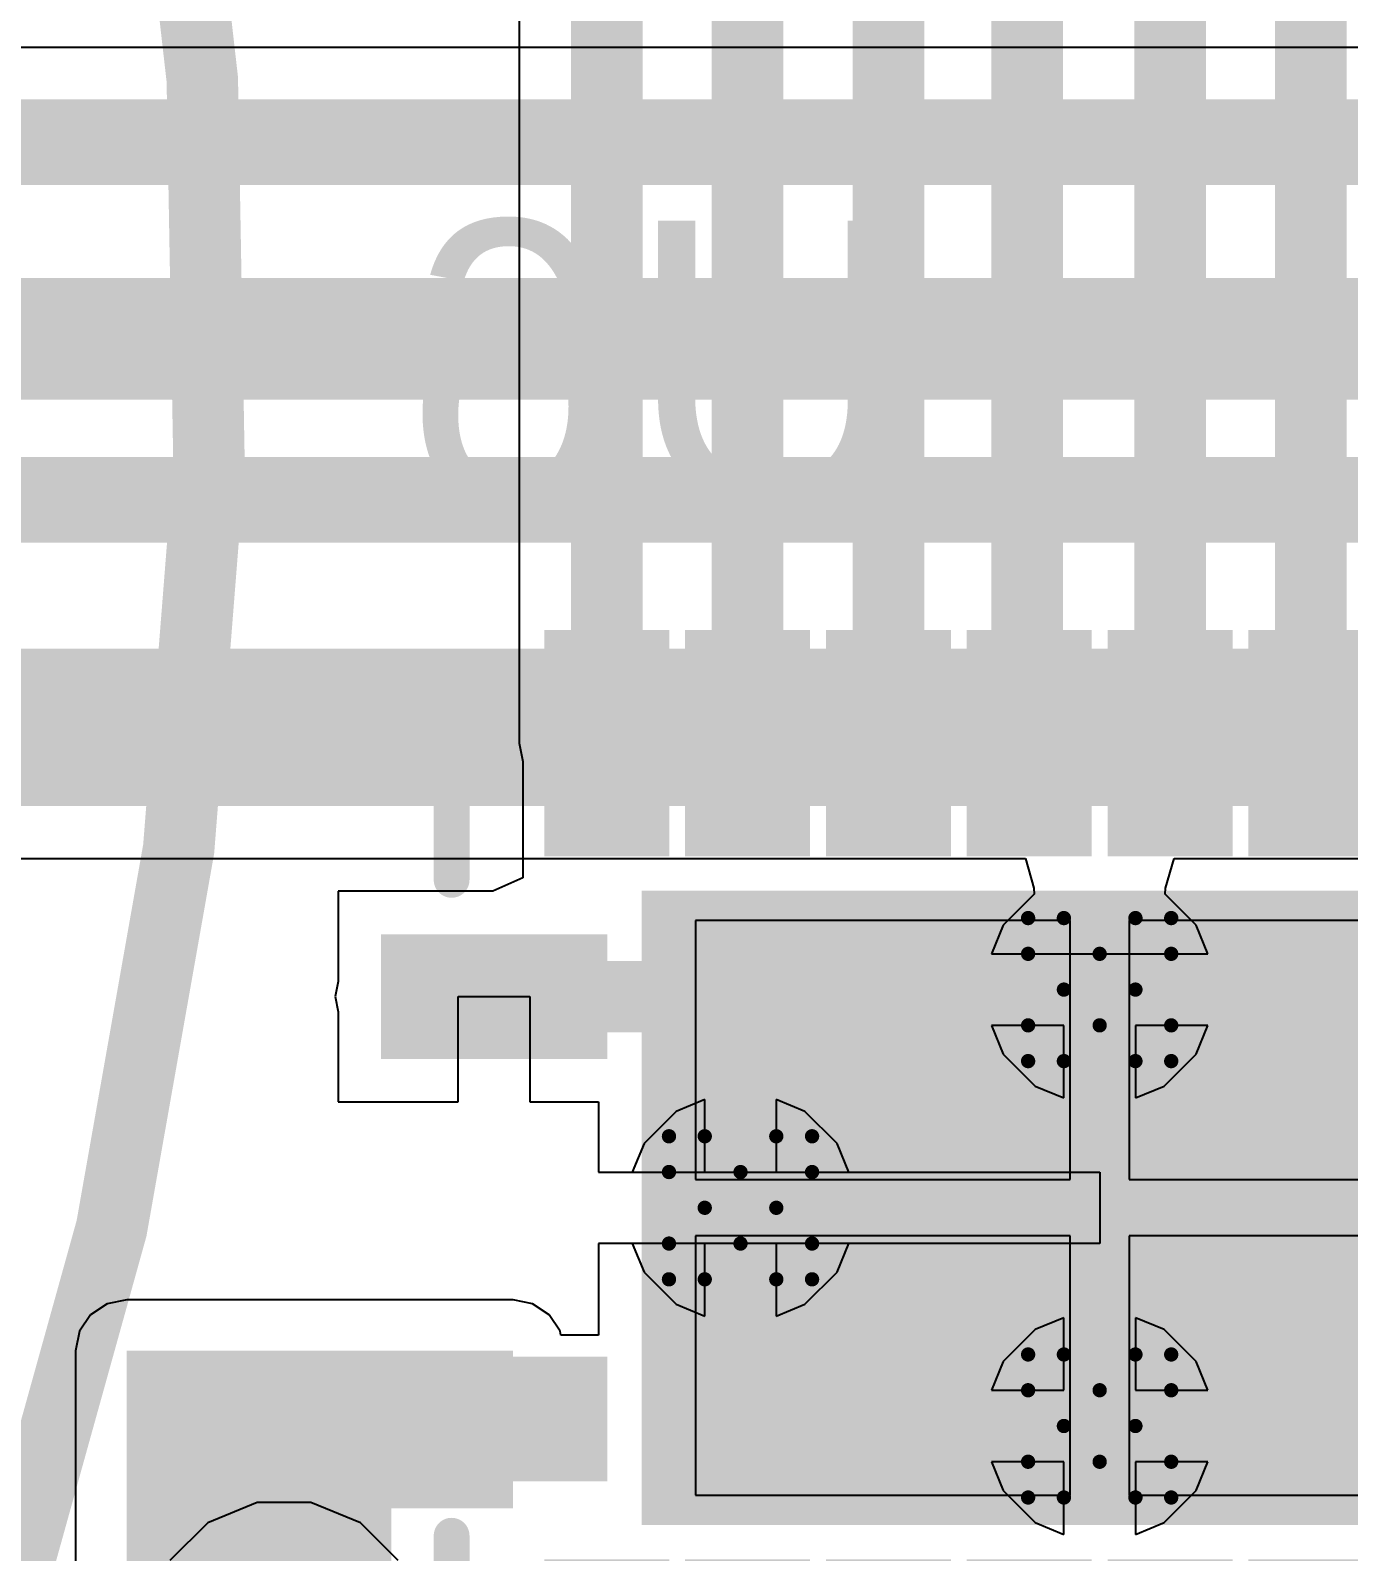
# Model space of a CAD drawing. Header units: inches. Extents: x -48 to 200, y -49 to 27.
# Drawn here: x 2.4665 to 2.6508, y 0.7639 to 0.9766 of the extents above; entities that cross this region are included whole.
import ezdxf

# ---------------------------------------------------------------- set-up
doc = ezdxf.new("R2010")
doc.units = ezdxf.units.IN
doc.header["$MEASUREMENT"] = 0
for name, color, linetype in [('Bottom Layer', 5, 'Continuous'), ('Bottom Overlay', 54, 'Continuous'), ('Bottom Paste', 16, 'Continuous'), ('Bottom Solder', 6, 'Continuous'), ('Dimension', 6, 'Continuous'), ('Drill Drawing', 1, 'Continuous'), ('Multi-Layer', 9, 'Continuous'), ('Pad Holes', 156, 'Continuous'), ('Top Layer', 1, 'Continuous'), ('Top Solder', 216, 'Continuous')]:
    doc.layers.add(name, color=color, linetype=linetype)
doc.styles.add('Arial', font='', dxfattribs={"height": 0.2})
doc.styles.get('Arial').set_extended_font_data('Arial')

# ---------------------------------------------------------------- blocks, each defined once
blk = doc.blocks.new('RV4NAYSD503A_B_19')
at = {"layer": 'Bottom Overlay'}
blk.add_lwpolyline([(0.55517, -0.08663, 0.01, 0.01, -0.924155), (-0.55796, 0.00126, 0.01, 0.01, 0)], format="xyseb", dxfattribs=at)
blk = doc.blocks.new('20_VFQFN_E_______P___B_28')
at = {"layer": 'Bottom Layer'}
for points in [[(-0.03425, 0.09646), (-0.0248, 0.09646), (-0.0248, 0.07283), (-0.03425, 0.07283)], [(0.0248, 0.09646), (0.03425, 0.09646), (0.03425, 0.07283), (0.0248, 0.07283)], [(-0.07677, 0.07362), (-0.05315, 0.07362), (-0.05315, 0.06417), (-0.07677, 0.06417)], [(0.05315, 0.07362), (0.07677, 0.07362), (0.07677, 0.06417), (0.05315, 0.06417)], [(-0.04035, 0.06004), (0.04035, 0.06004), (0.04035, -0.06004), (-0.04035, -0.06004)], [(-0.07677, 0.05394), (-0.05315, 0.05394), (-0.05315, 0.04449), (-0.07677, 0.04449)], [(0.05315, 0.05394), (0.07677, 0.05394), (0.07677, 0.04449), (0.05315, 0.04449)], [(-0.07677, 0.03425), (-0.05315, 0.03425), (-0.05315, 0.0248), (-0.07677, 0.0248)], [(0.05315, 0.03425), (0.07677, 0.03425), (0.07677, 0.0248), (0.05315, 0.0248)], [(-0.07677, 0.01457), (-0.05315, 0.01457), (-0.05315, 0.00512), (-0.07677, 0.00512)], [(0.05315, 0.01457), (0.07677, 0.01457), (0.07677, 0.00512), (0.05315, 0.00512)], [(-0.07677, -0.00512), (-0.05315, -0.00512), (-0.05315, -0.01457), (-0.07677, -0.01457)], [(0.05315, -0.00512), (0.07677, -0.00512), (0.07677, -0.01457), (0.05315, -0.01457)], [(-0.07677, -0.0248), (-0.05315, -0.0248), (-0.05315, -0.03425), (-0.07677, -0.03425)], [(0.05315, -0.0248), (0.07677, -0.0248), (0.07677, -0.03425), (0.05315, -0.03425)], [(-0.07677, -0.04449), (-0.05315, -0.04449), (-0.05315, -0.05394), (-0.07677, -0.05394)], [(0.05315, -0.04449), (0.07677, -0.04449), (0.07677, -0.05394), (0.05315, -0.05394)], [(-0.07677, -0.06417), (-0.05315, -0.06417), (-0.05315, -0.07362), (-0.07677, -0.07362)], [(0.05315, -0.06417), (0.07677, -0.06417), (0.07677, -0.07362), (0.05315, -0.07362)], [(-0.03425, -0.07283), (-0.0248, -0.07283), (-0.0248, -0.09646), (-0.03425, -0.09646)], [(0.0248, -0.07283), (0.03425, -0.07283), (0.03425, -0.09646), (0.0248, -0.09646)]]:
    blk.add_hatch(color=5, dxfattribs=at).paths.add_polyline_path(points)
h = blk.add_hatch(color=5, dxfattribs=at)
edge = h.paths.add_edge_path()
edge.add_arc((0, 0.0502), 0.00591, 0, 360)
h = blk.add_hatch(color=5, dxfattribs=at)
edge = h.paths.add_edge_path()
edge.add_arc((-0.03051, 0), 0.00591, 0, 360)
h = blk.add_hatch(color=5, dxfattribs=at)
edge = h.paths.add_edge_path()
edge.add_arc((0.03051, 0), 0.00591, 0, 360)
h = blk.add_hatch(color=5, dxfattribs=at)
edge = h.paths.add_edge_path()
edge.add_arc((0, -0.0502), 0.00591, 0, 360)
at = {"layer": 'Bottom Paste'}
for points in [[(-0.03425, 0.09646), (-0.0248, 0.09646), (-0.0248, 0.07283), (-0.03425, 0.07283)], [(0.0248, 0.09646), (0.03425, 0.09646), (0.03425, 0.07283), (0.0248, 0.07283)], [(-0.07677, 0.07362), (-0.05315, 0.07362), (-0.05315, 0.06417), (-0.07677, 0.06417)], [(0.05315, 0.07362), (0.07677, 0.07362), (0.07677, 0.06417), (0.05315, 0.06417)], [(-0.07677, 0.05394), (-0.05315, 0.05394), (-0.05315, 0.04449), (-0.07677, 0.04449)], [(0.05315, 0.05394), (0.07677, 0.05394), (0.07677, 0.04449), (0.05315, 0.04449)], [(-0.07677, 0.03425), (-0.05315, 0.03425), (-0.05315, 0.0248), (-0.07677, 0.0248)], [(0.05315, 0.03425), (0.07677, 0.03425), (0.07677, 0.0248), (0.05315, 0.0248)], [(-0.07677, 0.01457), (-0.05315, 0.01457), (-0.05315, 0.00512), (-0.07677, 0.00512)], [(0.05315, 0.01457), (0.07677, 0.01457), (0.07677, 0.00512), (0.05315, 0.00512)], [(-0.07677, -0.00512), (-0.05315, -0.00512), (-0.05315, -0.01457), (-0.07677, -0.01457)], [(0.05315, -0.00512), (0.07677, -0.00512), (0.07677, -0.01457), (0.05315, -0.01457)], [(-0.07677, -0.0248), (-0.05315, -0.0248), (-0.05315, -0.03425), (-0.07677, -0.03425)], [(0.05315, -0.0248), (0.07677, -0.0248), (0.07677, -0.03425), (0.05315, -0.03425)], [(-0.07677, -0.04449), (-0.05315, -0.04449), (-0.05315, -0.05394), (-0.07677, -0.05394)], [(0.05315, -0.04449), (0.07677, -0.04449), (0.07677, -0.05394), (0.05315, -0.05394)], [(-0.07677, -0.06417), (-0.05315, -0.06417), (-0.05315, -0.07362), (-0.07677, -0.07362)], [(0.05315, -0.06417), (0.07677, -0.06417), (0.07677, -0.07362), (0.05315, -0.07362)], [(-0.03425, -0.07283), (-0.0248, -0.07283), (-0.0248, -0.09646), (-0.03425, -0.09646)], [(0.0248, -0.07283), (0.03425, -0.07283), (0.03425, -0.09646), (0.0248, -0.09646)]]:
    blk.add_hatch(color=16, dxfattribs=at).paths.add_polyline_path(points)
at = {"layer": 'Bottom Solder'}
for points in [[(-0.03825, 0.10046), (-0.0208, 0.10046), (-0.0208, 0.06883), (-0.03825, 0.06883)], [(0.0208, 0.10046), (0.03825, 0.10046), (0.03825, 0.06883), (0.0208, 0.06883)], [(-0.08077, 0.07762), (-0.04915, 0.07762), (-0.04915, 0.06017), (-0.08077, 0.06017)], [(0.04915, 0.07762), (0.08077, 0.07762), (0.08077, 0.06017), (0.04915, 0.06017)], [(-0.04435, 0.06404), (0.04435, 0.06404), (0.04435, -0.06404), (-0.04435, -0.06404)], [(-0.08077, 0.05794), (-0.04915, 0.05794), (-0.04915, 0.04049), (-0.08077, 0.04049)], [(0.04915, 0.05794), (0.08077, 0.05794), (0.08077, 0.04049), (0.04915, 0.04049)], [(-0.08077, 0.03825), (-0.04915, 0.03825), (-0.04915, 0.0208), (-0.08077, 0.0208)], [(0.04915, 0.03825), (0.08077, 0.03825), (0.08077, 0.0208), (0.04915, 0.0208)], [(-0.08077, 0.01857), (-0.04915, 0.01857), (-0.04915, 0.00112), (-0.08077, 0.00112)], [(0.04915, 0.01857), (0.08077, 0.01857), (0.08077, 0.00112), (0.04915, 0.00112)], [(-0.08077, -0.00112), (-0.04915, -0.00112), (-0.04915, -0.01857), (-0.08077, -0.01857)], [(0.04915, -0.00112), (0.08077, -0.00112), (0.08077, -0.01857), (0.04915, -0.01857)], [(-0.08077, -0.0208), (-0.04915, -0.0208), (-0.04915, -0.03825), (-0.08077, -0.03825)], [(0.04915, -0.0208), (0.08077, -0.0208), (0.08077, -0.03825), (0.04915, -0.03825)], [(-0.08077, -0.04049), (-0.04915, -0.04049), (-0.04915, -0.05794), (-0.08077, -0.05794)], [(0.04915, -0.04049), (0.08077, -0.04049), (0.08077, -0.05794), (0.04915, -0.05794)], [(-0.08077, -0.06017), (-0.04915, -0.06017), (-0.04915, -0.07762), (-0.08077, -0.07762)], [(0.04915, -0.06017), (0.08077, -0.06017), (0.08077, -0.07762), (0.04915, -0.07762)], [(-0.03825, -0.06883), (-0.0208, -0.06883), (-0.0208, -0.10046), (-0.03825, -0.10046)], [(0.0208, -0.06883), (0.03825, -0.06883), (0.03825, -0.10046), (0.0208, -0.10046)]]:
    blk.add_hatch(color=6, dxfattribs=at).paths.add_polyline_path(points)
at = {"layer": 'Multi-Layer'}
h = blk.add_hatch(color=9, dxfattribs=at)
edge = h.paths.add_edge_path()
edge.add_arc((0, 0.0502), 0.00591, 0, 360)
h = blk.add_hatch(color=9, dxfattribs=at)
edge = h.paths.add_edge_path()
edge.add_arc((-0.03051, 0), 0.00591, 0, 360)
h = blk.add_hatch(color=9, dxfattribs=at)
edge = h.paths.add_edge_path()
edge.add_arc((0.03051, 0), 0.00591, 0, 360)
h = blk.add_hatch(color=9, dxfattribs=at)
edge = h.paths.add_edge_path()
edge.add_arc((0, -0.0502), 0.00591, 0, 360)
at = {"layer": 'Pad Holes'}
h = blk.add_hatch(color=7, dxfattribs=at)
edge = h.paths.add_edge_path()
edge.add_arc((0, 0.0502), 0.00394, 0, 360)
h = blk.add_hatch(color=7, dxfattribs=at)
edge = h.paths.add_edge_path()
edge.add_arc((-0.03051, 0), 0.00394, 0, 360)
h = blk.add_hatch(color=7, dxfattribs=at)
edge = h.paths.add_edge_path()
edge.add_arc((0.03051, 0), 0.00394, 0, 360)
h = blk.add_hatch(color=7, dxfattribs=at)
edge = h.paths.add_edge_path()
edge.add_arc((0, -0.0502), 0.00394, 0, 360)
at = {"layer": 'Top Layer'}
h = blk.add_hatch(color=1, dxfattribs=at)
edge = h.paths.add_edge_path()
edge.add_arc((0, 0.0502), 0.00591, 0, 360)
h = blk.add_hatch(color=1, dxfattribs=at)
edge = h.paths.add_edge_path()
edge.add_arc((-0.03051, 0), 0.00591, 0, 360)
h = blk.add_hatch(color=1, dxfattribs=at)
edge = h.paths.add_edge_path()
edge.add_arc((0.03051, 0), 0.00591, 0, 360)
h = blk.add_hatch(color=1, dxfattribs=at)
edge = h.paths.add_edge_path()
edge.add_arc((0, -0.0502), 0.00591, 0, 360)
at = {"layer": 'Bottom Overlay'}
for points in [[(-0.07098, 0.09058, 0.005, 0.005, 0), (-0.04585, 0.09058, 0.005, 0.005, 0)], [(-0.07098, 0.09058, 0.005, 0.005, 0), (-0.07089, 0.07988, 0.005, 0.005, 0)], [(0.04585, 0.09058, 0.005, 0.005, 0), (0.07098, 0.09058, 0.005, 0.005, 0)], [(0.07098, 0.09058, 0.005, 0.005, 0), (0.07089, 0.07988, 0.005, 0.005, 0)], [(-0.07089, -0.07988, 0.005, 0.005, 0), (-0.07098, -0.09058, 0.005, 0.005, 0)], [(0.07089, -0.07988, 0.005, 0.005, 0), (0.07098, -0.09058, 0.005, 0.005, 0)], [(-0.07098, -0.09058, 0.005, 0.005, 0), (-0.04585, -0.09058, 0.005, 0.005, 0)], [(0.04585, -0.09058, 0.005, 0.005, 0), (0.07098, -0.09058, 0.005, 0.005, 0)], [(-0.02953, -0.10465, 0.005, 0.005, 0), (-0.03453, -0.10965, 0.005, 0.005, 0)], [(-0.02953, -0.10465, 0.005, 0.005, 0), (-0.02453, -0.10965, 0.005, 0.005, 0)], [(-0.03453, -0.10965, 0.005, 0.005, 0), (-0.02453, -0.10965, 0.005, 0.005, 0)]]:
    blk.add_lwpolyline(points, format="xyseb", dxfattribs=at)
for points in [[(-0.07223, 0.09058, 0.0025, 0.0025, 1), (-0.06973, 0.09058, 0.0025, 0.0025, 1)], [(-0.07223, 0.09058, 0.0025, 0.0025, 1), (-0.06973, 0.09058, 0.0025, 0.0025, 1)], [(-0.0471, 0.09058, 0.0025, 0.0025, 1), (-0.0446, 0.09058, 0.0025, 0.0025, 1)], [(0.0446, 0.09058, 0.0025, 0.0025, 1), (0.0471, 0.09058, 0.0025, 0.0025, 1)], [(0.06973, 0.09058, 0.0025, 0.0025, 1), (0.07223, 0.09058, 0.0025, 0.0025, 1)], [(0.06973, 0.09058, 0.0025, 0.0025, 1), (0.07223, 0.09058, 0.0025, 0.0025, 1)], [(-0.07214, 0.07988, 0.0025, 0.0025, 1), (-0.06964, 0.07988, 0.0025, 0.0025, 1)], [(0.06964, 0.07988, 0.0025, 0.0025, 1), (0.07214, 0.07988, 0.0025, 0.0025, 1)], [(-0.07214, -0.07988, 0.0025, 0.0025, 1), (-0.06964, -0.07988, 0.0025, 0.0025, 1)], [(0.06964, -0.07988, 0.0025, 0.0025, 1), (0.07214, -0.07988, 0.0025, 0.0025, 1)], [(-0.07223, -0.09058, 0.0025, 0.0025, 1), (-0.06973, -0.09058, 0.0025, 0.0025, 1)], [(-0.07223, -0.09058, 0.0025, 0.0025, 1), (-0.06973, -0.09058, 0.0025, 0.0025, 1)], [(-0.0471, -0.09058, 0.0025, 0.0025, 1), (-0.0446, -0.09058, 0.0025, 0.0025, 1)], [(0.0446, -0.09058, 0.0025, 0.0025, 1), (0.0471, -0.09058, 0.0025, 0.0025, 1)], [(0.06973, -0.09058, 0.0025, 0.0025, 1), (0.07223, -0.09058, 0.0025, 0.0025, 1)], [(0.06973, -0.09058, 0.0025, 0.0025, 1), (0.07223, -0.09058, 0.0025, 0.0025, 1)], [(-0.03078, -0.10465, 0.0025, 0.0025, 1), (-0.02828, -0.10465, 0.0025, 0.0025, 1)], [(-0.03078, -0.10465, 0.0025, 0.0025, 1), (-0.02828, -0.10465, 0.0025, 0.0025, 1)], [(-0.03578, -0.10965, 0.0025, 0.0025, 1), (-0.03328, -0.10965, 0.0025, 0.0025, 1)], [(-0.03578, -0.10965, 0.0025, 0.0025, 1), (-0.03328, -0.10965, 0.0025, 0.0025, 1)], [(-0.02578, -0.10965, 0.0025, 0.0025, 1), (-0.02328, -0.10965, 0.0025, 0.0025, 1)], [(-0.02578, -0.10965, 0.0025, 0.0025, 1), (-0.02328, -0.10965, 0.0025, 0.0025, 1)]]:
    blk.add_lwpolyline(points, format="xyseb", close=True, dxfattribs=at)
at = {"layer": 'Bottom Paste'}
for p, q in [((-0.00394, 0.0565), (-0.04016, 0.0565)), ((-0.04016, 0.0565), (-0.04016, 0.00413)), ((-0.00394, 0.00413), (-0.00394, 0.0565)), ((0.04016, 0.0565), (0.00394, 0.0565)), ((0.00394, 0.0565), (0.00394, 0.00413)), ((0.04016, 0.00413), (0.04016, 0.0565)), ((-0.04016, 0.00413), (-0.00394, 0.00413)), ((0.00394, 0.00413), (0.04016, 0.00413)), ((-0.00394, -0.00413), (-0.04016, -0.00413)), ((-0.04016, -0.00413), (-0.04016, -0.0565)), ((-0.00394, -0.0565), (-0.00394, -0.00413)), ((0.04016, -0.00413), (0.00394, -0.00413)), ((0.00394, -0.00413), (0.00394, -0.0565)), ((0.04016, -0.0565), (0.04016, -0.00413)), ((-0.04016, -0.0565), (-0.00394, -0.0565)), ((0.00394, -0.0565), (0.04016, -0.0565))]:
    blk.add_line(p, q, dxfattribs=at)

msp = doc.modelspace()

# ---------------------------------------------------------------- hatches: boundary and pattern name
at = {"layer": 'Bottom Layer'}
for points in [[(2.48, 0.441), (2.517, 0.441), (2.517, 0.792), (2.48, 0.792)], [(2.485, 0.77), (2.534, 0.77), (2.534, 0.792), (2.485, 0.792)]]:
    msp.add_hatch(color=5, dxfattribs=at).paths.add_polyline_path(points)
at = {"layer": 'Bottom Solder'}
h = msp.add_hatch(color=6, dxfattribs=at)
edge = h.paths.add_edge_path()
edge.add_arc((2.502, 0.752), 0.01581, 0, 360)
at = {"layer": 'Top Solder'}
h = msp.add_hatch(color=216, dxfattribs=at)
edge = h.paths.add_edge_path()
edge.add_arc((2.502, 0.752), 0.01581, 0, 360)

# ---------------------------------------------------------------- linework, layer by layer
at = {"layer": 'Bottom Layer'}
for p, q in [((2.53487, 1.03476), (2.53487, 0.87696)), ((2.53487, 0.87696), (2.53538, 0.87439)), ((2.53538, 0.87439), (2.53538, 0.85815)), ((2.53538, 0.85815), (2.53116, 0.85625)), ((2.53116, 0.85625), (2.50954, 0.85625)), ((2.50954, 0.85625), (2.50954, 0.84366)), ((2.50954, 0.84366), (2.50912, 0.84153)), ((2.50912, 0.84153), (2.50954, 0.8394)), ((2.52635, 0.8268), (2.52635, 0.84153)), ((2.52635, 0.84153), (2.53635, 0.84153)), ((2.53635, 0.84153), (2.53635, 0.8268)), ((2.50954, 0.8394), (2.50954, 0.8268)), ((2.50954, 0.8268), (2.52635, 0.8268)), ((2.53635, 0.8268), (2.54596, 0.8268)), ((2.54596, 0.8268), (2.54596, 0.817)), ((2.54596, 0.817), (2.616, 0.817)), ((2.616, 0.817), (2.616, 0.807)), ((2.616, 0.807), (2.54596, 0.807)), ((2.54596, 0.807), (2.54596, 0.7942)), ((2.47727, 0.79859), (2.47495, 0.79705)), ((2.48, 0.79914), (2.47727, 0.79859)), ((2.534, 0.79914), (2.48, 0.79914)), ((2.53673, 0.79859), (2.534, 0.79914)), ((2.53905, 0.79705), (2.53673, 0.79859)), ((2.47495, 0.79705), (2.47341, 0.79473)), ((2.54059, 0.79473), (2.53905, 0.79705)), ((2.47341, 0.79473), (2.47286, 0.792)), ((2.5407, 0.7942), (2.54059, 0.79473)), ((2.54596, 0.7942), (2.5407, 0.7942)), ((2.47286, 0.792), (2.47286, 0.441))]:
    msp.add_line(p, q, dxfattribs=at)
for points in [[(2.64553, 0.87696, 0.01, 0.01, 0), (2.64553, 1.08547, 0.01, 0.01, 0)], [(2.62584, 0.87696, 0.01, 0.01, 0), (2.62584, 1.06516, 0.01, 0.01, 0)], [(2.60588, 0.88377, 0.01, 0.01, 0), (2.60588, 1.06108, 0.01, 0.01, 0)], [(2.58647, 0.87696, 0.01, 0.01, 0), (2.58647, 1.05453, 0.01, 0.01, 0)], [(2.56679, 0.87696, 0.01, 0.01, 0), (2.56679, 1.04419, 0.01, 0.01, 0)], [(2.5471, 0.87696, 0.01, 0.01, 0), (2.5471, 1.03983, 0.01, 0.01, 0)], [(2.57647, 0.84153, 0.012, 0.012, 0), (2.606, 0.812, 0.012, 0.012, 0)], [(2.52135, 0.84153, 0.01, 0.01, 0), (2.57647, 0.84153, 0.01, 0.01, 0)]]:
    msp.add_lwpolyline(points, format="xyseb", dxfattribs=at)
for points in [[(2.60338, 0.88377, 0.005, 0.005, 1), (2.60838, 0.88377, 0.005, 0.005, 1)], [(2.5446, 0.87696, 0.005, 0.005, 1), (2.5496, 0.87696, 0.005, 0.005, 1)], [(2.56429, 0.87696, 0.005, 0.005, 1), (2.56929, 0.87696, 0.005, 0.005, 1)], [(2.58397, 0.87696, 0.005, 0.005, 1), (2.58897, 0.87696, 0.005, 0.005, 1)], [(2.62334, 0.87696, 0.005, 0.005, 1), (2.62834, 0.87696, 0.005, 0.005, 1)], [(2.64303, 0.87696, 0.005, 0.005, 1), (2.64803, 0.87696, 0.005, 0.005, 1)], [(2.57347, 0.84153, 0.006, 0.006, 1), (2.57947, 0.84153, 0.006, 0.006, 1)], [(2.51885, 0.84153, 0.005, 0.005, 1), (2.52385, 0.84153, 0.005, 0.005, 1)], [(2.57397, 0.84153, 0.005, 0.005, 1), (2.57897, 0.84153, 0.005, 0.005, 1)], [(2.603, 0.812, 0.006, 0.006, 1), (2.609, 0.812, 0.006, 0.006, 1)]]:
    msp.add_lwpolyline(points, format="xyseb", close=True, dxfattribs=at)
at = {"layer": 'Dimension'}
msp.add_lwpolyline([(-0.067, 0.931, 0.012, 0.012, 0), (3.933, 0.931, 0.012, 0.012, 0)], format="xyseb", dxfattribs=at)
at = {"layer": 'Drill Drawing'}
for points in [[(2.606, 0.84751, 0.002, 0.002, 0), (2.606, 0.85251, 0.002, 0.002, 0)], [(2.606, 0.85251, 0.002, 0.002, 0), (2.611, 0.85251, 0.002, 0.002, 0)], [(2.611, 0.85251, 0.002, 0.002, 0), (2.616, 0.84751, 0.002, 0.002, 0)], [(2.616, 0.84751, 0.002, 0.002, 0), (2.621, 0.85251, 0.002, 0.002, 0)], [(2.621, 0.85251, 0.002, 0.002, 0), (2.626, 0.85251, 0.002, 0.002, 0)], [(2.626, 0.84751, 0.002, 0.002, 0), (2.626, 0.85251, 0.002, 0.002, 0)], [(2.606, 0.84751, 0.002, 0.002, 0), (2.611, 0.84251, 0.002, 0.002, 0)], [(2.621, 0.84251, 0.002, 0.002, 0), (2.626, 0.84751, 0.002, 0.002, 0)], [(2.606, 0.83751, 0.002, 0.002, 0), (2.611, 0.84251, 0.002, 0.002, 0)], [(2.621, 0.84251, 0.002, 0.002, 0), (2.626, 0.83751, 0.002, 0.002, 0)], [(2.606, 0.83251, 0.002, 0.002, 0), (2.606, 0.83751, 0.002, 0.002, 0)], [(2.611, 0.83251, 0.002, 0.002, 0), (2.616, 0.83751, 0.002, 0.002, 0)], [(2.616, 0.83751, 0.002, 0.002, 0), (2.621, 0.83251, 0.002, 0.002, 0)], [(2.626, 0.83251, 0.002, 0.002, 0), (2.626, 0.83751, 0.002, 0.002, 0)], [(2.606, 0.83251, 0.002, 0.002, 0), (2.611, 0.83251, 0.002, 0.002, 0)], [(2.621, 0.83251, 0.002, 0.002, 0), (2.626, 0.83251, 0.002, 0.002, 0)], [(2.5558, 0.817, 0.002, 0.002, 0), (2.5558, 0.822, 0.002, 0.002, 0)], [(2.5558, 0.822, 0.002, 0.002, 0), (2.5608, 0.822, 0.002, 0.002, 0)], [(2.5608, 0.822, 0.002, 0.002, 0), (2.5658, 0.817, 0.002, 0.002, 0)], [(2.5658, 0.817, 0.002, 0.002, 0), (2.5708, 0.822, 0.002, 0.002, 0)], [(2.5708, 0.822, 0.002, 0.002, 0), (2.5758, 0.822, 0.002, 0.002, 0)], [(2.5758, 0.817, 0.002, 0.002, 0), (2.5758, 0.822, 0.002, 0.002, 0)], [(2.5558, 0.817, 0.002, 0.002, 0), (2.5608, 0.812, 0.002, 0.002, 0)], [(2.5708, 0.812, 0.002, 0.002, 0), (2.5758, 0.817, 0.002, 0.002, 0)], [(2.5558, 0.807, 0.002, 0.002, 0), (2.5608, 0.812, 0.002, 0.002, 0)], [(2.5708, 0.812, 0.002, 0.002, 0), (2.5758, 0.807, 0.002, 0.002, 0)], [(2.5558, 0.802, 0.002, 0.002, 0), (2.5558, 0.807, 0.002, 0.002, 0)], [(2.5608, 0.802, 0.002, 0.002, 0), (2.5658, 0.807, 0.002, 0.002, 0)], [(2.5658, 0.807, 0.002, 0.002, 0), (2.5708, 0.802, 0.002, 0.002, 0)], [(2.5758, 0.802, 0.002, 0.002, 0), (2.5758, 0.807, 0.002, 0.002, 0)], [(2.5558, 0.802, 0.002, 0.002, 0), (2.5608, 0.802, 0.002, 0.002, 0)], [(2.5708, 0.802, 0.002, 0.002, 0), (2.5758, 0.802, 0.002, 0.002, 0)], [(2.606, 0.78649, 0.002, 0.002, 0), (2.606, 0.79149, 0.002, 0.002, 0)], [(2.606, 0.79149, 0.002, 0.002, 0), (2.611, 0.79149, 0.002, 0.002, 0)], [(2.611, 0.79149, 0.002, 0.002, 0), (2.616, 0.78649, 0.002, 0.002, 0)], [(2.616, 0.78649, 0.002, 0.002, 0), (2.621, 0.79149, 0.002, 0.002, 0)], [(2.621, 0.79149, 0.002, 0.002, 0), (2.626, 0.79149, 0.002, 0.002, 0)], [(2.626, 0.78649, 0.002, 0.002, 0), (2.626, 0.79149, 0.002, 0.002, 0)], [(2.606, 0.78649, 0.002, 0.002, 0), (2.611, 0.78149, 0.002, 0.002, 0)], [(2.621, 0.78149, 0.002, 0.002, 0), (2.626, 0.78649, 0.002, 0.002, 0)], [(2.606, 0.77649, 0.002, 0.002, 0), (2.611, 0.78149, 0.002, 0.002, 0)], [(2.621, 0.78149, 0.002, 0.002, 0), (2.626, 0.77649, 0.002, 0.002, 0)], [(2.606, 0.77149, 0.002, 0.002, 0), (2.606, 0.77649, 0.002, 0.002, 0)], [(2.611, 0.77149, 0.002, 0.002, 0), (2.616, 0.77649, 0.002, 0.002, 0)], [(2.616, 0.77649, 0.002, 0.002, 0), (2.621, 0.77149, 0.002, 0.002, 0)], [(2.626, 0.77149, 0.002, 0.002, 0), (2.626, 0.77649, 0.002, 0.002, 0)], [(2.606, 0.77149, 0.002, 0.002, 0), (2.611, 0.77149, 0.002, 0.002, 0)], [(2.621, 0.77149, 0.002, 0.002, 0), (2.626, 0.77149, 0.002, 0.002, 0)]]:
    msp.add_lwpolyline(points, format="xyseb", dxfattribs=at)
for points in [[(2.6055, 0.85251, 0.001, 0.001, 1), (2.6065, 0.85251, 0.001, 0.001, 1)], [(2.6055, 0.85251, 0.001, 0.001, 1), (2.6065, 0.85251, 0.001, 0.001, 1)], [(2.6105, 0.85251, 0.001, 0.001, 1), (2.6115, 0.85251, 0.001, 0.001, 1)], [(2.6105, 0.85251, 0.001, 0.001, 1), (2.6115, 0.85251, 0.001, 0.001, 1)], [(2.6205, 0.85251, 0.001, 0.001, 1), (2.6215, 0.85251, 0.001, 0.001, 1)], [(2.6205, 0.85251, 0.001, 0.001, 1), (2.6215, 0.85251, 0.001, 0.001, 1)], [(2.6255, 0.85251, 0.001, 0.001, 1), (2.6265, 0.85251, 0.001, 0.001, 1)], [(2.6255, 0.85251, 0.001, 0.001, 1), (2.6265, 0.85251, 0.001, 0.001, 1)], [(2.6055, 0.84751, 0.001, 0.001, 1), (2.6065, 0.84751, 0.001, 0.001, 1)], [(2.6055, 0.84751, 0.001, 0.001, 1), (2.6065, 0.84751, 0.001, 0.001, 1)], [(2.6155, 0.84751, 0.001, 0.001, 1), (2.6165, 0.84751, 0.001, 0.001, 1)], [(2.6155, 0.84751, 0.001, 0.001, 1), (2.6165, 0.84751, 0.001, 0.001, 1)], [(2.6255, 0.84751, 0.001, 0.001, 1), (2.6265, 0.84751, 0.001, 0.001, 1)], [(2.6255, 0.84751, 0.001, 0.001, 1), (2.6265, 0.84751, 0.001, 0.001, 1)], [(2.6105, 0.84251, 0.001, 0.001, 1), (2.6115, 0.84251, 0.001, 0.001, 1)], [(2.6105, 0.84251, 0.001, 0.001, 1), (2.6115, 0.84251, 0.001, 0.001, 1)], [(2.6205, 0.84251, 0.001, 0.001, 1), (2.6215, 0.84251, 0.001, 0.001, 1)], [(2.6205, 0.84251, 0.001, 0.001, 1), (2.6215, 0.84251, 0.001, 0.001, 1)], [(2.6055, 0.83751, 0.001, 0.001, 1), (2.6065, 0.83751, 0.001, 0.001, 1)], [(2.6055, 0.83751, 0.001, 0.001, 1), (2.6065, 0.83751, 0.001, 0.001, 1)], [(2.6155, 0.83751, 0.001, 0.001, 1), (2.6165, 0.83751, 0.001, 0.001, 1)], [(2.6155, 0.83751, 0.001, 0.001, 1), (2.6165, 0.83751, 0.001, 0.001, 1)], [(2.6255, 0.83751, 0.001, 0.001, 1), (2.6265, 0.83751, 0.001, 0.001, 1)], [(2.6255, 0.83751, 0.001, 0.001, 1), (2.6265, 0.83751, 0.001, 0.001, 1)], [(2.6055, 0.83251, 0.001, 0.001, 1), (2.6065, 0.83251, 0.001, 0.001, 1)], [(2.6055, 0.83251, 0.001, 0.001, 1), (2.6065, 0.83251, 0.001, 0.001, 1)], [(2.6105, 0.83251, 0.001, 0.001, 1), (2.6115, 0.83251, 0.001, 0.001, 1)], [(2.6105, 0.83251, 0.001, 0.001, 1), (2.6115, 0.83251, 0.001, 0.001, 1)], [(2.6205, 0.83251, 0.001, 0.001, 1), (2.6215, 0.83251, 0.001, 0.001, 1)], [(2.6205, 0.83251, 0.001, 0.001, 1), (2.6215, 0.83251, 0.001, 0.001, 1)], [(2.6255, 0.83251, 0.001, 0.001, 1), (2.6265, 0.83251, 0.001, 0.001, 1)], [(2.6255, 0.83251, 0.001, 0.001, 1), (2.6265, 0.83251, 0.001, 0.001, 1)], [(2.5553, 0.822, 0.001, 0.001, 1), (2.5563, 0.822, 0.001, 0.001, 1)], [(2.5553, 0.822, 0.001, 0.001, 1), (2.5563, 0.822, 0.001, 0.001, 1)], [(2.5603, 0.822, 0.001, 0.001, 1), (2.5613, 0.822, 0.001, 0.001, 1)], [(2.5603, 0.822, 0.001, 0.001, 1), (2.5613, 0.822, 0.001, 0.001, 1)], [(2.5703, 0.822, 0.001, 0.001, 1), (2.5713, 0.822, 0.001, 0.001, 1)], [(2.5703, 0.822, 0.001, 0.001, 1), (2.5713, 0.822, 0.001, 0.001, 1)], [(2.5753, 0.822, 0.001, 0.001, 1), (2.5763, 0.822, 0.001, 0.001, 1)], [(2.5753, 0.822, 0.001, 0.001, 1), (2.5763, 0.822, 0.001, 0.001, 1)], [(2.5553, 0.817, 0.001, 0.001, 1), (2.5563, 0.817, 0.001, 0.001, 1)], [(2.5553, 0.817, 0.001, 0.001, 1), (2.5563, 0.817, 0.001, 0.001, 1)], [(2.5653, 0.817, 0.001, 0.001, 1), (2.5663, 0.817, 0.001, 0.001, 1)], [(2.5653, 0.817, 0.001, 0.001, 1), (2.5663, 0.817, 0.001, 0.001, 1)], [(2.5753, 0.817, 0.001, 0.001, 1), (2.5763, 0.817, 0.001, 0.001, 1)], [(2.5753, 0.817, 0.001, 0.001, 1), (2.5763, 0.817, 0.001, 0.001, 1)], [(2.5603, 0.812, 0.001, 0.001, 1), (2.5613, 0.812, 0.001, 0.001, 1)], [(2.5603, 0.812, 0.001, 0.001, 1), (2.5613, 0.812, 0.001, 0.001, 1)], [(2.5703, 0.812, 0.001, 0.001, 1), (2.5713, 0.812, 0.001, 0.001, 1)], [(2.5703, 0.812, 0.001, 0.001, 1), (2.5713, 0.812, 0.001, 0.001, 1)], [(2.5553, 0.807, 0.001, 0.001, 1), (2.5563, 0.807, 0.001, 0.001, 1)], [(2.5553, 0.807, 0.001, 0.001, 1), (2.5563, 0.807, 0.001, 0.001, 1)], [(2.5653, 0.807, 0.001, 0.001, 1), (2.5663, 0.807, 0.001, 0.001, 1)], [(2.5653, 0.807, 0.001, 0.001, 1), (2.5663, 0.807, 0.001, 0.001, 1)], [(2.5753, 0.807, 0.001, 0.001, 1), (2.5763, 0.807, 0.001, 0.001, 1)], [(2.5753, 0.807, 0.001, 0.001, 1), (2.5763, 0.807, 0.001, 0.001, 1)], [(2.5553, 0.802, 0.001, 0.001, 1), (2.5563, 0.802, 0.001, 0.001, 1)], [(2.5553, 0.802, 0.001, 0.001, 1), (2.5563, 0.802, 0.001, 0.001, 1)], [(2.5603, 0.802, 0.001, 0.001, 1), (2.5613, 0.802, 0.001, 0.001, 1)], [(2.5603, 0.802, 0.001, 0.001, 1), (2.5613, 0.802, 0.001, 0.001, 1)], [(2.5703, 0.802, 0.001, 0.001, 1), (2.5713, 0.802, 0.001, 0.001, 1)], [(2.5703, 0.802, 0.001, 0.001, 1), (2.5713, 0.802, 0.001, 0.001, 1)], [(2.5753, 0.802, 0.001, 0.001, 1), (2.5763, 0.802, 0.001, 0.001, 1)], [(2.5753, 0.802, 0.001, 0.001, 1), (2.5763, 0.802, 0.001, 0.001, 1)], [(2.6055, 0.79149, 0.001, 0.001, 1), (2.6065, 0.79149, 0.001, 0.001, 1)], [(2.6055, 0.79149, 0.001, 0.001, 1), (2.6065, 0.79149, 0.001, 0.001, 1)], [(2.6105, 0.79149, 0.001, 0.001, 1), (2.6115, 0.79149, 0.001, 0.001, 1)], [(2.6105, 0.79149, 0.001, 0.001, 1), (2.6115, 0.79149, 0.001, 0.001, 1)], [(2.6205, 0.79149, 0.001, 0.001, 1), (2.6215, 0.79149, 0.001, 0.001, 1)], [(2.6205, 0.79149, 0.001, 0.001, 1), (2.6215, 0.79149, 0.001, 0.001, 1)], [(2.6255, 0.79149, 0.001, 0.001, 1), (2.6265, 0.79149, 0.001, 0.001, 1)], [(2.6255, 0.79149, 0.001, 0.001, 1), (2.6265, 0.79149, 0.001, 0.001, 1)], [(2.6055, 0.78649, 0.001, 0.001, 1), (2.6065, 0.78649, 0.001, 0.001, 1)], [(2.6055, 0.78649, 0.001, 0.001, 1), (2.6065, 0.78649, 0.001, 0.001, 1)], [(2.6155, 0.78649, 0.001, 0.001, 1), (2.6165, 0.78649, 0.001, 0.001, 1)], [(2.6155, 0.78649, 0.001, 0.001, 1), (2.6165, 0.78649, 0.001, 0.001, 1)], [(2.6255, 0.78649, 0.001, 0.001, 1), (2.6265, 0.78649, 0.001, 0.001, 1)], [(2.6255, 0.78649, 0.001, 0.001, 1), (2.6265, 0.78649, 0.001, 0.001, 1)], [(2.6105, 0.78149, 0.001, 0.001, 1), (2.6115, 0.78149, 0.001, 0.001, 1)], [(2.6105, 0.78149, 0.001, 0.001, 1), (2.6115, 0.78149, 0.001, 0.001, 1)], [(2.6205, 0.78149, 0.001, 0.001, 1), (2.6215, 0.78149, 0.001, 0.001, 1)], [(2.6205, 0.78149, 0.001, 0.001, 1), (2.6215, 0.78149, 0.001, 0.001, 1)], [(2.6055, 0.77649, 0.001, 0.001, 1), (2.6065, 0.77649, 0.001, 0.001, 1)], [(2.6055, 0.77649, 0.001, 0.001, 1), (2.6065, 0.77649, 0.001, 0.001, 1)], [(2.6155, 0.77649, 0.001, 0.001, 1), (2.6165, 0.77649, 0.001, 0.001, 1)], [(2.6155, 0.77649, 0.001, 0.001, 1), (2.6165, 0.77649, 0.001, 0.001, 1)], [(2.6255, 0.77649, 0.001, 0.001, 1), (2.6265, 0.77649, 0.001, 0.001, 1)], [(2.6255, 0.77649, 0.001, 0.001, 1), (2.6265, 0.77649, 0.001, 0.001, 1)], [(2.6055, 0.77149, 0.001, 0.001, 1), (2.6065, 0.77149, 0.001, 0.001, 1)], [(2.6055, 0.77149, 0.001, 0.001, 1), (2.6065, 0.77149, 0.001, 0.001, 1)], [(2.6105, 0.77149, 0.001, 0.001, 1), (2.6115, 0.77149, 0.001, 0.001, 1)], [(2.6105, 0.77149, 0.001, 0.001, 1), (2.6115, 0.77149, 0.001, 0.001, 1)], [(2.6205, 0.77149, 0.001, 0.001, 1), (2.6215, 0.77149, 0.001, 0.001, 1)], [(2.6205, 0.77149, 0.001, 0.001, 1), (2.6215, 0.77149, 0.001, 0.001, 1)], [(2.6255, 0.77149, 0.001, 0.001, 1), (2.6265, 0.77149, 0.001, 0.001, 1)], [(2.6255, 0.77149, 0.001, 0.001, 1), (2.6265, 0.77149, 0.001, 0.001, 1)]]:
    msp.add_lwpolyline(points, format="xyseb", close=True, dxfattribs=at)
at = {"layer": 'Top Layer'}
for p, q in [((3.19165, 0.97425), (2.425, 0.97425)), ((2.45683, 0.86084), (2.60561, 0.86084)), ((2.60561, 0.86084), (2.60679, 0.85669)), ((2.62521, 0.85669), (2.62639, 0.86084)), ((2.62639, 0.86084), (2.71715, 0.86084)), ((2.60683, 0.85584), (2.60252, 0.85152)), ((2.60679, 0.85669), (2.60683, 0.85584)), ((2.62517, 0.85584), (2.62521, 0.85669)), ((2.62948, 0.85152), (2.62517, 0.85584)), ((2.60252, 0.85152), (2.60086, 0.84751)), ((2.63114, 0.84751), (2.62948, 0.85152)), ((2.60086, 0.84751), (2.616, 0.84751)), ((2.616, 0.84751), (2.63114, 0.84751)), ((2.611, 0.83751), (2.60086, 0.83751)), ((2.60086, 0.83751), (2.60252, 0.8335)), ((2.611, 0.82737), (2.611, 0.83751)), ((2.63114, 0.83751), (2.621, 0.83751)), ((2.621, 0.83751), (2.621, 0.82737)), ((2.62948, 0.8335), (2.63114, 0.83751)), ((2.60252, 0.8335), (2.60699, 0.82903)), ((2.62501, 0.82903), (2.62948, 0.8335)), ((2.60699, 0.82903), (2.611, 0.82737)), ((2.621, 0.82737), (2.62501, 0.82903)), ((2.55679, 0.82548), (2.55232, 0.82101)), ((2.5608, 0.82714), (2.55679, 0.82548)), ((2.5608, 0.817), (2.5608, 0.82714)), ((2.57481, 0.82548), (2.5708, 0.82714)), ((2.5708, 0.82714), (2.5708, 0.817)), ((2.57929, 0.82101), (2.57481, 0.82548)), ((2.55232, 0.82101), (2.55066, 0.817)), ((2.58095, 0.817), (2.57929, 0.82101)), ((2.55066, 0.817), (2.5608, 0.817)), ((2.5708, 0.817), (2.58095, 0.817)), ((2.5608, 0.807), (2.55066, 0.807)), ((2.55066, 0.807), (2.55232, 0.80299)), ((2.5608, 0.79686), (2.5608, 0.807)), ((2.58095, 0.807), (2.5708, 0.807)), ((2.5708, 0.807), (2.5708, 0.79686)), ((2.57929, 0.80299), (2.58095, 0.807)), ((2.55232, 0.80299), (2.55679, 0.79852)), ((2.57481, 0.79852), (2.57929, 0.80299)), ((2.55679, 0.79852), (2.5608, 0.79686)), ((2.5708, 0.79686), (2.57481, 0.79852)), ((2.611, 0.79663), (2.60699, 0.79497)), ((2.611, 0.78649), (2.611, 0.79663)), ((2.62501, 0.79497), (2.621, 0.79663)), ((2.621, 0.79663), (2.621, 0.78649)), ((2.60699, 0.79497), (2.60252, 0.7905)), ((2.62948, 0.7905), (2.62501, 0.79497)), ((2.60252, 0.7905), (2.60086, 0.78649)), ((2.63114, 0.78649), (2.62948, 0.7905)), ((2.60086, 0.78649), (2.611, 0.78649)), ((2.621, 0.78649), (2.63114, 0.78649)), ((2.611, 0.77649), (2.60086, 0.77649)), ((2.60086, 0.77649), (2.60252, 0.77248)), ((2.611, 0.76634), (2.611, 0.77649)), ((2.63114, 0.77649), (2.621, 0.77649)), ((2.621, 0.77649), (2.621, 0.76634)), ((2.62948, 0.77248), (2.63114, 0.77649)), ((2.60252, 0.77248), (2.60699, 0.768)), ((2.62501, 0.768), (2.62948, 0.77248)), ((2.49826, 0.77081), (2.49134, 0.76795)), ((2.50574, 0.77081), (2.49826, 0.77081)), ((2.51266, 0.76795), (2.50574, 0.77081)), ((2.49134, 0.76795), (2.48605, 0.76266)), ((2.51795, 0.76266), (2.51266, 0.76795)), ((2.60699, 0.768), (2.611, 0.76634)), ((2.621, 0.76634), (2.62501, 0.768))]:
    msp.add_line(p, q, dxfattribs=at)
for points in [[(2.425, 0.961, 0.012, 0.012, 0), (3.204, 0.961, 0.012, 0.012, 0)], [(2.432, 0.936, 0.012, 0.012, 0), (3.17419, 0.936, 0.012, 0.012, 0)], [(2.445, 0.911, 0.012, 0.012, 0), (3.146, 0.911, 0.012, 0.012, 0)], [(2.44923, 0.87919, 0.022, 0.022, 0), (2.722, 0.87919, 0.022, 0.022, 0)]]:
    msp.add_lwpolyline(points, format="xyseb", dxfattribs=at)

# ---------------------------------------------------------------- block references
at = {"rotation": 90}
for name, p in [('RV4NAYSD503A_B_19', (1.933, 0.931)), ('20_VFQFN_E_______P___B_28', (2.616, 0.812))]:
    msp.add_blockref(name, p, dxfattribs=at)

# ---------------------------------------------------------------- texts
at = {"layer": 'Bottom Overlay', "style": 'Arial', "text_generation_flag": 2}
msp.add_text('U6', height=0.04, dxfattribs=at).set_placement((2.59032, 0.91001))

doc.saveas('drawing.dxf')
